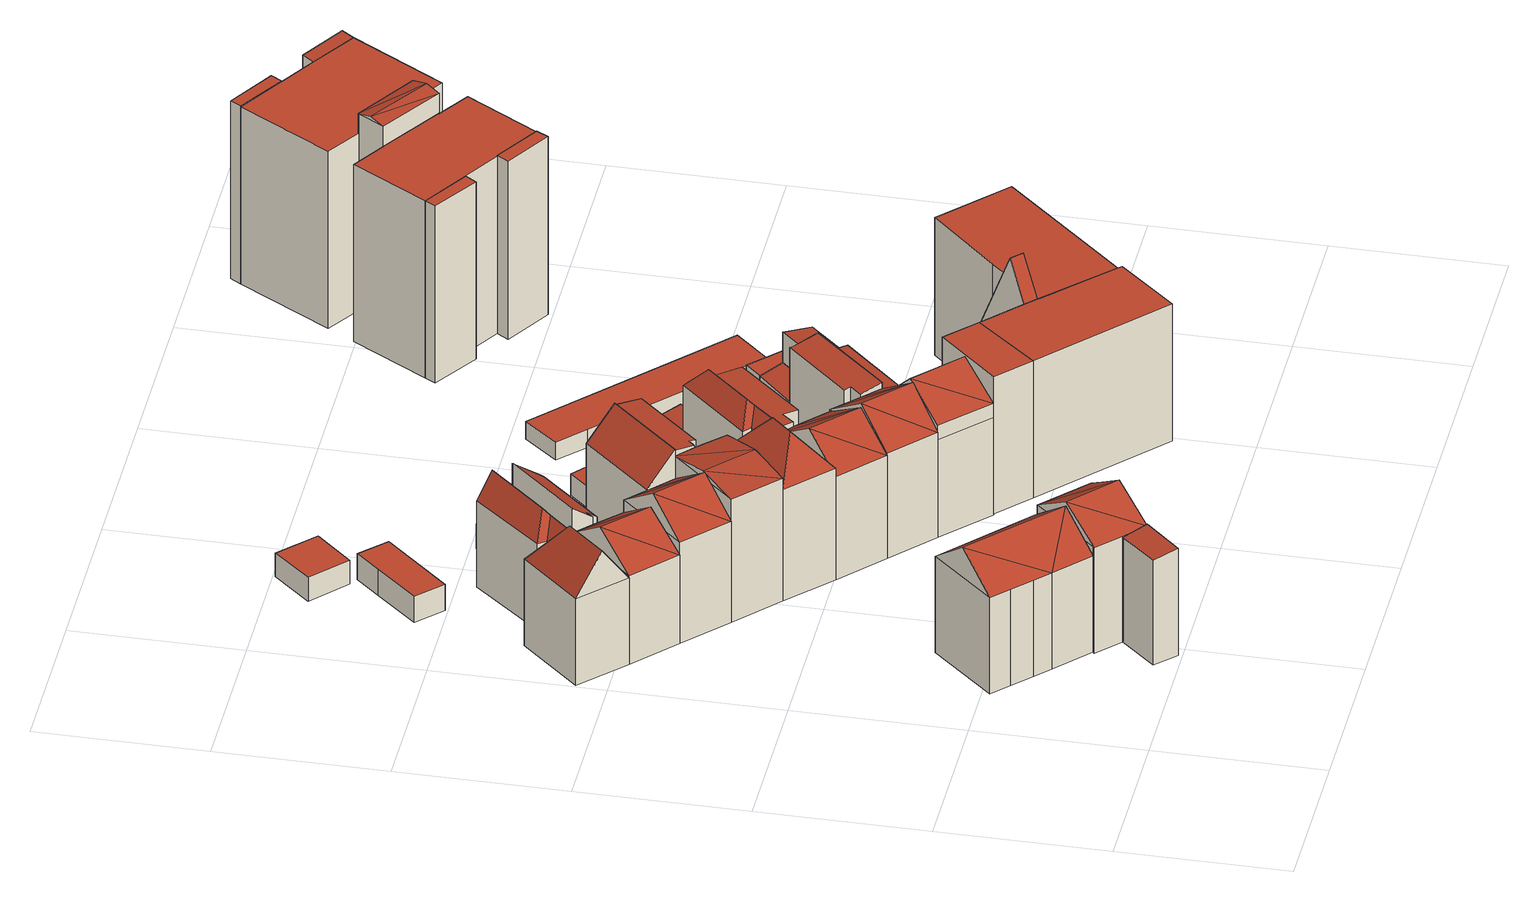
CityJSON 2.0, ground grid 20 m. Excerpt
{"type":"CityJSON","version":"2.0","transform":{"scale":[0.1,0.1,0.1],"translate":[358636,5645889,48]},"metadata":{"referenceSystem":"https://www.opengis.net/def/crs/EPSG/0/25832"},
"CityObjects":{
"building1":{"type":"Building","attributes":{"Gemeindeschluessel":"05315000","Geometrietyp2DReferenz":"3000","function":"31001_1000","roofType":"2100","measuredHeight":14.07},"geometry":[{"type":"Solid","lod":"2","boundaries":[[[[0,1,2,3]],[[4,5,1,0]],[[6,7,5,4]],[[3,2,7,6]],[[4,0,3,6]],[[1,5,7,2]]]],"semantics":{"surfaces":[{"type":"WallSurface"},{"type":"RoofSurface"},{"type":"GroundSurface"}],"values":[[0,0,0,0,1,2]]}}]},
"building2":{"type":"Building","attributes":{"Gemeindeschluessel":"05315000","Geometrietyp2DReferenz":"3000","function":"31001_1000","roofType":"5000","measuredHeight":16.58},"address":[{"country":"Germany","locality":"Köln","thoroughfareNumber":"16","thoroughfareName":"Ferdinandstr."}],"geometry":[{"type":"Solid","lod":"2","boundaries":[[[[8,9,10,11]],[[12,13,9,8]],[[14,15,13,12]],[[16,17,15,14]],[[18,19,17,16]],[[20,21,19,18]],[[22,23,21,20]],[[11,10,23,22]],[[24,25,12,8]],[[14,25,16]],[[25,24,16]],[[26,22,20,18,16,24]],[[26,11,22]],[[26,24,8,11]],[[25,14,12]],[[9,13,15,17,19,21,23,10]]]],"semantics":{"surfaces":[{"type":"WallSurface"},{"type":"RoofSurface"},{"type":"GroundSurface"}],"values":[[0,0,0,0,0,0,0,0,1,1,1,1,0,0,0,2]]}}]},
"building3":{"type":"Building","attributes":{"Gemeindeschluessel":"05315000","Geometrietyp2DReferenz":"3000","function":"31001_1000","roofType":"3100","measuredHeight":17.08},"address":[{"country":"Germany","locality":"Köln","thoroughfareNumber":"18","thoroughfareName":"Ferdinandstr."}],"geometry":[{"type":"Solid","lod":"2","boundaries":[[[[27,28,29,30]],[[31,1,28,27]],[[32,2,1,31]],[[33,34,2,32]],[[35,15,34,33]],[[36,13,15,35]],[[30,29,13,36]],[[37,30,36,38]],[[39,38,36]],[[38,39,31]],[[40,33,32,31,39]],[[40,35,33]],[[40,39,36,35]],[[37,38,31,27]],[[37,27,30]],[[28,1,2,34,15,13,29]]]],"semantics":{"surfaces":[{"type":"WallSurface"},{"type":"RoofSurface"},{"type":"GroundSurface"}],"values":[[0,0,0,0,0,0,0,1,1,1,1,0,0,0,0,2]]}}]},
"building4":{"type":"Building","attributes":{"Gemeindeschluessel":"05315000","Geometrietyp2DReferenz":"3000","function":"31001_1000","roofType":"5000","measuredHeight":16.25},"address":[{"country":"Germany","locality":"Köln","thoroughfareNumber":"19","thoroughfareName":"Ferdinandstr."}],"geometry":[{"type":"Solid","lod":"2","boundaries":[[[[41,42,43,44]],[[45,46,42,41]],[[47,48,46,45]],[[49,50,48,47]],[[51,52,50,49]],[[53,54,52,51]],[[55,56,54,53]],[[57,58,56,55]],[[59,60,58,57]],[[61,62,60,59]],[[44,43,62,61]],[[51,63,53]],[[63,64,53]],[[53,64,65]],[[55,53,65]],[[57,55,65]],[[57,65,66]],[[66,67,68]],[[57,66,68]],[[68,59,57]],[[49,47,64,63]],[[64,47,45,65]],[[65,45,41,66]],[[66,41,44,67]],[[67,44,61,68]],[[63,51,49]],[[68,61,59]],[[42,46,48,50,52,54,56,58,60,62,43]]]],"semantics":{"surfaces":[{"type":"WallSurface"},{"type":"RoofSurface"},{"type":"GroundSurface"}],"values":[[0,0,0,0,0,0,0,0,0,0,0,1,1,1,1,1,1,1,1,1,1,1,1,1,1,0,0,2]]}}]},
"building5":{"type":"Building","attributes":{"Gemeindeschluessel":"05315000","Geometrietyp2DReferenz":"3000","function":"31001_1000"},"address":[{"country":"Germany","locality":"Köln","thoroughfareNumber":"21","thoroughfareName":"Ferdinandstr."}],"children":["building5-1","building5-2","building5-3"]},
"building5-1":{"type":"BuildingPart","attributes":{"roofType":"5000","measuredHeight":15.21},"parents":["building5"],"geometry":[{"type":"Solid","lod":"2","boundaries":[[[[69,70,71,72]],[[73,74,70,69]],[[75,60,74,73]],[[76,58,60,75]],[[77,56,58,76]],[[69,78,73]],[[78,69,72,77]],[[79,80,78,77]],[[78,80,73]],[[75,73,80]],[[79,77,76]],[[80,79,76,75]],[[70,74,60,58,56,71]],[[56,77,72,71]]]],"semantics":{"surfaces":[{"type":"WallSurface"},{"type":"RoofSurface"},{"type":"GroundSurface"},{"type":"ClosureSurface"}],"values":[[0,0,0,0,0,1,1,1,1,1,0,0,2,3]]}}]},
"building5-2":{"type":"BuildingPart","attributes":{"roofType":"2100","measuredHeight":14.8},"parents":["building5"],"geometry":[{"type":"Solid","lod":"2","boundaries":[[[[81,82,83,84,85]],[[86,87,82,81]],[[88,89,87,86]],[[90,72,71,89,88]],[[91,54,56,77,92]],[[93,94,95,54,91]],[[92,90,88,86,81,85,93,91]],[[83,82,87,89,71,56,54,95]],[[84,94,93,85]],[[83,95,94,84]],[[72,90,92,77]],[[56,71,72,77]]]],"semantics":{"surfaces":[{"type":"WallSurface"},{"type":"RoofSurface"},{"type":"GroundSurface"},{"type":"ClosureSurface"}],"values":[[0,0,0,0,0,0,1,2,0,3,0,3]]}}]},
"building5-3":{"type":"BuildingPart","attributes":{"roofType":"2100","measuredHeight":3.19},"parents":["building5"],"geometry":[{"type":"Solid","lod":"2","boundaries":[[[[96,52,95,94]],[[97,98,52,96]],[[99,100,98,97]],[[101,102,100,99]],[[103,104,102,101]],[[84,83,104,103]],[[103,101,99,97,96,94,84]],[[52,98,100,102,104,83,95]],[[83,84,94,95]]]],"semantics":{"surfaces":[{"type":"WallSurface"},{"type":"RoofSurface"},{"type":"GroundSurface"},{"type":"ClosureSurface"}],"values":[[0,0,0,0,0,0,1,2,3]]}}]},
"building6":{"type":"Building","attributes":{"Gemeindeschluessel":"05315000","Geometrietyp2DReferenz":"3000","function":"31001_1000"},"address":[{"country":"Germany","locality":"Köln","thoroughfareNumber":"23","thoroughfareName":"Ferdinandstr."}],"children":["building6-1","building6-2"]},
"building6-1":{"type":"BuildingPart","attributes":{"roofType":"2100","measuredHeight":17.01},"parents":["building6"],"geometry":[{"type":"Solid","lod":"2","boundaries":[[[[105,106,107,108,109]],[[110,111,106,105]],[[112,113,114,111,110]],[[105,109,112,110]],[[107,106,111,114]],[[108,113,112,109]],[[107,114,113,108]]]],"semantics":{"surfaces":[{"type":"WallSurface"},{"type":"RoofSurface"},{"type":"GroundSurface"},{"type":"ClosureSurface"}],"values":[[0,0,0,1,2,0,3]]}}]},
"building6-2":{"type":"BuildingPart","attributes":{"roofType":"5000","measuredHeight":16.98},"parents":["building6"],"geometry":[{"type":"Solid","lod":"2","boundaries":[[[[115,74,116,117]],[[118,70,74,115]],[[108,107,70,118]],[[117,116,114,113]],[[117,119,120]],[[120,115,117]],[[119,113,108]],[[119,108,118]],[[118,120,119]],[[115,120,118]],[[113,119,117]],[[74,70,107,114,116]],[[107,108,113,114]]]],"semantics":{"surfaces":[{"type":"WallSurface"},{"type":"RoofSurface"},{"type":"GroundSurface"},{"type":"ClosureSurface"}],"values":[[0,0,0,0,1,1,1,1,1,0,0,2,3]]}}]},
"building7":{"type":"Building","attributes":{"Gemeindeschluessel":"05315000","Geometrietyp2DReferenz":"3000","function":"31001_1000","roofType":"1000","measuredHeight":3.42},"geometry":[{"type":"Solid","lod":"2","boundaries":[[[[121,122,123,124]],[[125,126,122,121]],[[127,128,126,125]],[[129,130,128,127]],[[124,123,130,129]],[[127,125,121,124,129]],[[122,126,128,130,123]]]],"semantics":{"surfaces":[{"type":"WallSurface"},{"type":"RoofSurface"},{"type":"GroundSurface"}],"values":[[0,0,0,0,0,1,2]]}}]},
"building8":{"type":"Building","attributes":{"Gemeindeschluessel":"05315000","Geometrietyp2DReferenz":"3000","function":"31001_2000"},"address":[{"country":"Germany","locality":"Köln","thoroughfareNumber":"25","thoroughfareName":"Ferdinandstr."}],"children":["building8-1","building8-2"]},
"building8-1":{"type":"BuildingPart","attributes":{"roofType":"2100","measuredHeight":16.77},"parents":["building8"],"geometry":[{"type":"Solid","lod":"2","boundaries":[[[[131,132,133,134]],[[135,136,137,132,131]],[[138,111,139,140,141]],[[142,143,111,138]],[[134,133,143,142]],[[138,141,135,131,134,142]],[[132,137,139,111,143,133]],[[136,135,141,140]],[[139,137,136,140]]]],"semantics":{"surfaces":[{"type":"WallSurface"},{"type":"RoofSurface"},{"type":"GroundSurface"},{"type":"ClosureSurface"}],"values":[[0,0,0,0,0,1,2,0,3]]}}]},
"building8-2":{"type":"BuildingPart","attributes":{"roofType":"3100","measuredHeight":17.01},"parents":["building8"],"geometry":[{"type":"Solid","lod":"2","boundaries":[[[[144,145,137,136]],[[146,147,145,144]],[[148,116,147,146]],[[149,114,116,148]],[[140,139,114,149]],[[150,144,136,140]],[[149,151,150,140]],[[150,151,146]],[[148,146,151]],[[151,149,148]],[[150,146,144]],[[145,147,116,114,139,137]],[[139,140,136,137]]]],"semantics":{"surfaces":[{"type":"WallSurface"},{"type":"RoofSurface"},{"type":"GroundSurface"},{"type":"ClosureSurface"}],"values":[[0,0,0,0,0,1,1,1,1,0,0,2,3]]}}]},
"building9":{"type":"Building","attributes":{"Gemeindeschluessel":"05315000","Geometrietyp2DReferenz":"3000","function":"31001_2000","roofType":"1000","measuredHeight":3.03},"geometry":[{"type":"Solid","lod":"2","boundaries":[[[[152,153,154,155]],[[156,157,153,152]],[[158,159,157,156]],[[155,154,159,158]],[[156,152,155,158]],[[153,157,159,154]]]],"semantics":{"surfaces":[{"type":"WallSurface"},{"type":"RoofSurface"},{"type":"GroundSurface"}],"values":[[0,0,0,0,1,2]]}}]},
"building10":{"type":"Building","attributes":{"Gemeindeschluessel":"05315000","Geometrietyp2DReferenz":"3000","function":"31001_1000","roofType":"5000","measuredHeight":18.91},"address":[{"country":"Germany","locality":"Köln","thoroughfareNumber":"27","thoroughfareName":"Ferdinandstr."}],"geometry":[{"type":"Solid","lod":"2","boundaries":[[[[160,145,147,161]],[[162,163,145,160]],[[164,165,163,162]],[[166,167,165,164]],[[168,169,167,166]],[[170,171,169,168]],[[172,173,171,170]],[[174,175,173,172]],[[176,177,175,174]],[[161,147,177,176]],[[178,179,180]],[[172,180,179]],[[174,172,179]],[[174,179,181]],[[176,174,181,182]],[[182,183,176]],[[180,172,170]],[[170,168,180]],[[180,168,166,178]],[[178,166,164,179]],[[179,164,162,181]],[[181,162,160,182]],[[182,160,161,183]],[[161,176,183]],[[145,163,165,167,169,171,173,175,177,147]]]],"semantics":{"surfaces":[{"type":"WallSurface"},{"type":"RoofSurface"},{"type":"GroundSurface"}],"values":[[0,0,0,0,0,0,0,0,0,0,1,1,1,1,1,1,1,1,1,1,1,1,1,1,2]]}}]},
"building11":{"type":"Building","attributes":{"Gemeindeschluessel":"05315000","Geometrietyp2DReferenz":"3000","function":"31001_1000"},"address":[{"country":"Germany","locality":"Köln","thoroughfareNumber":"29","thoroughfareName":"Ferdinandstr."}],"children":["building11-1","building11-2","building11-3"]},
"building11-1":{"type":"BuildingPart","attributes":{"roofType":"2100","measuredHeight":14.29},"parents":["building11"],"geometry":[{"type":"Solid","lod":"2","boundaries":[[[[184,185,186,187,188]],[[189,190,185,184]],[[191,192,193,190,189]],[[194,195,173,175,196,197]],[[197,191,189,184,188,194]],[[185,190,193,175,173,186]],[[192,191,197,196]],[[175,193,192,196]],[[187,195,194,188]],[[186,173,195,187]]]],"semantics":{"surfaces":[{"type":"WallSurface"},{"type":"RoofSurface"},{"type":"GroundSurface"},{"type":"ClosureSurface"}],"values":[[0,0,0,0,1,2,0,3,0,3]]}}]},
"building11-2":{"type":"BuildingPart","attributes":{"roofType":"5000","measuredHeight":17.17},"parents":["building11"],"geometry":[{"type":"Solid","lod":"2","boundaries":[[[[198,177,199,200]],[[196,175,177,198]],[[201,202,193,192]],[[200,199,202,201]],[[203,201,192]],[[203,192,196]],[[196,204,203]],[[200,203,204]],[[204,198,200]],[[201,203,200]],[[198,204,196]],[[177,175,193,202,199]],[[175,196,192,193]]]],"semantics":{"surfaces":[{"type":"WallSurface"},{"type":"RoofSurface"},{"type":"GroundSurface"},{"type":"ClosureSurface"}],"values":[[0,0,0,0,1,1,1,1,1,0,0,2,3]]}}]},
"building11-3":{"type":"BuildingPart","attributes":{"roofType":"2100","measuredHeight":3.77},"parents":["building11"],"geometry":[{"type":"Solid","lod":"2","boundaries":[[[[205,206,173,195]],[[207,208,206,205]],[[187,186,208,207]],[[205,195,187,207]],[[173,206,208,186]],[[186,187,195,173]]]],"semantics":{"surfaces":[{"type":"WallSurface"},{"type":"RoofSurface"},{"type":"GroundSurface"},{"type":"ClosureSurface"}],"values":[[0,0,0,1,2,3]]}}]},
"building12":{"type":"Building","attributes":{"Gemeindeschluessel":"05315000","Geometrietyp2DReferenz":"3000","function":"31001_1000"},"address":[{"country":"Germany","locality":"Köln","thoroughfareNumber":"31","thoroughfareName":"Ferdinandstr."}],"children":["building12-1","building12-2"]},
"building12-1":{"type":"BuildingPart","attributes":{"roofType":"5000","measuredHeight":17.64},"parents":["building12"],"geometry":[{"type":"Solid","lod":"2","boundaries":[[[[209,199,210,211]],[[212,202,199,209]],[[213,214,202,212]],[[211,210,215,216]],[[217,216,213]],[[217,213,212]],[[212,218,217]],[[211,217,218]],[[218,209,211]],[[216,217,211]],[[209,218,212]],[[199,202,214,215,210]],[[214,213,216,215]]]],"semantics":{"surfaces":[{"type":"WallSurface"},{"type":"RoofSurface"},{"type":"GroundSurface"},{"type":"ClosureSurface"}],"values":[[0,0,0,0,1,1,1,1,1,0,0,2,3]]}}]},
"building12-2":{"type":"BuildingPart","attributes":{"roofType":"2100","measuredHeight":14.55},"parents":["building12"],"geometry":[{"type":"Solid","lod":"2","boundaries":[[[[219,220,221,222]],[[223,224,220,219]],[[225,216,215,224,223]],[[226,227,214,213,228]],[[229,230,227,226]],[[222,221,230,229]],[[226,228,225,223,219,222,229]],[[220,224,215,214,227,230,221]],[[213,216,225,228]],[[214,215,216,213]]]],"semantics":{"surfaces":[{"type":"WallSurface"},{"type":"RoofSurface"},{"type":"GroundSurface"},{"type":"ClosureSurface"}],"values":[[0,0,0,0,0,0,1,2,0,3]]}}]},
"building13":{"type":"Building","attributes":{"Gemeindeschluessel":"05315000","Geometrietyp2DReferenz":"3000","function":"31001_2000","roofType":"2100","measuredHeight":3},"geometry":[{"type":"Solid","lod":"2","boundaries":[[[[231,232,233,234]],[[235,236,232,231]],[[237,238,236,235]],[[239,240,238,237]],[[241,242,240,239]],[[234,233,242,241]],[[239,237,235,231,234,241]],[[232,236,238,240,242,233]]]],"semantics":{"surfaces":[{"type":"WallSurface"},{"type":"RoofSurface"},{"type":"GroundSurface"}],"values":[[0,0,0,0,0,0,1,2]]}}]},
"building14":{"type":"Building","attributes":{"Gemeindeschluessel":"05315000","Geometrietyp2DReferenz":"3000","function":"31001_1000","roofType":"1000","measuredHeight":17.97},"geometry":[{"type":"Solid","lod":"2","boundaries":[[[[243,244,245,246]],[[247,248,244,243]],[[249,250,248,247]],[[246,245,250,249]],[[247,243,246,249]],[[244,248,250,245]]]],"semantics":{"surfaces":[{"type":"WallSurface"},{"type":"RoofSurface"},{"type":"GroundSurface"}],"values":[[0,0,0,0,1,2]]}}]},
"building15":{"type":"Building","attributes":{"Gemeindeschluessel":"05315000","Geometrietyp2DReferenz":"3000","function":"31001_1000"},"address":[{"country":"Germany","locality":"Köln","thoroughfareNumber":"33","thoroughfareName":"Ferdinandstr."}],"children":["building15-1","building15-2"]},
"building15-1":{"type":"BuildingPart","attributes":{"roofType":"3100","measuredHeight":17.89},"parents":["building15"],"geometry":[{"type":"Solid","lod":"2","boundaries":[[[[251,252,253,254,255]],[[256,257,252,251]],[[258,259,257,256]],[[260,210,259,258]],[[261,215,210,260]],[[262,263,264,215,261]],[[265,251,255,262,266]],[[267,268,266,262]],[[266,268,269]],[[268,270,269]],[[269,270,260,258]],[[270,268,267,261,260]],[[265,266,269,258,256]],[[267,262,261]],[[265,256,251]],[[252,257,259,210,215,264,253]],[[254,263,262,255]],[[253,264,263,254]]]],"semantics":{"surfaces":[{"type":"WallSurface"},{"type":"RoofSurface"},{"type":"GroundSurface"},{"type":"ClosureSurface"}],"values":[[0,0,0,0,0,0,1,1,1,1,0,0,0,0,0,2,0,3]]}}]},
"building15-2":{"type":"BuildingPart","attributes":{"roofType":"2100","measuredHeight":11.77},"parents":["building15"],"geometry":[{"type":"Solid","lod":"2","boundaries":[[[[271,272,273,274]],[[254,253,272,271]],[[275,224,264,263]],[[276,277,224,275]],[[274,273,277,276]],[[275,263,254,271,274,276]],[[272,253,264,224,277,273]],[[253,254,263,264]]]],"semantics":{"surfaces":[{"type":"WallSurface"},{"type":"RoofSurface"},{"type":"GroundSurface"},{"type":"ClosureSurface"}],"values":[[0,0,0,0,0,1,2,3]]}}]},
"building16":{"type":"Building","attributes":{"Gemeindeschluessel":"05315000","Geometrietyp2DReferenz":"3000","function":"31001_1000","roofType":"2100","measuredHeight":7.07},"geometry":[{"type":"Solid","lod":"2","boundaries":[[[[278,279,280,281]],[[282,283,279,278]],[[284,285,283,282]],[[286,287,285,284]],[[288,289,287,286]],[[281,280,289,288]],[[286,284,282,278,281,288]],[[279,283,285,287,289,280]]]],"semantics":{"surfaces":[{"type":"WallSurface"},{"type":"RoofSurface"},{"type":"GroundSurface"}],"values":[[0,0,0,0,0,0,1,2]]}}]},
"building17":{"type":"Building","attributes":{"Gemeindeschluessel":"05315000","Geometrietyp2DReferenz":"3000","function":"31001_1000","roofType":"1000","measuredHeight":17.95},"geometry":[{"type":"Solid","lod":"2","boundaries":[[[[247,248,250,249]],[[290,291,248,247]],[[292,293,291,290]],[[294,295,293,292]],[[296,297,295,294]],[[298,299,297,296]],[[249,250,299,298]],[[296,294,292,290,247,249,298]],[[248,291,293,295,297,299,250]]]],"semantics":{"surfaces":[{"type":"WallSurface"},{"type":"RoofSurface"},{"type":"GroundSurface"}],"values":[[0,0,0,0,0,0,0,1,2]]}}]},
"building18":{"type":"Building","attributes":{"Gemeindeschluessel":"05315000","Geometrietyp2DReferenz":"3000","function":"51009_1610","roofType":"1000","measuredHeight":11.68},"geometry":[{"type":"Solid","lod":"2","boundaries":[[[[300,301,302,303]],[[304,305,301,300]],[[306,307,305,304]],[[303,302,307,306]],[[304,300,303,306]],[[301,305,307,302]]]],"semantics":{"surfaces":[{"type":"WallSurface"},{"type":"RoofSurface"},{"type":"GroundSurface"}],"values":[[0,0,0,0,1,2]]}}]},
"building19":{"type":"Building","attributes":{"Gemeindeschluessel":"05315000","Geometrietyp2DReferenz":"3000","function":"31001_1000","roofType":"2100","measuredHeight":3.58},"geometry":[{"type":"Solid","lod":"2","boundaries":[[[[308,285,287,309]],[[310,311,285,308]],[[312,313,311,310]],[[309,287,313,312]],[[310,308,309,312]],[[285,311,313,287]]]],"semantics":{"surfaces":[{"type":"WallSurface"},{"type":"RoofSurface"},{"type":"GroundSurface"}],"values":[[0,0,0,0,1,2]]}}]},
"building20":{"type":"Building","attributes":{"Gemeindeschluessel":"05315000","Geometrietyp2DReferenz":"3000","function":"31001_1000","roofType":"2100","measuredHeight":6.71},"geometry":[{"type":"Solid","lod":"2","boundaries":[[[[314,315,316,317]],[[318,319,315,314]],[[320,321,319,318]],[[317,316,321,320]],[[318,314,317,320]],[[315,319,321,316]]]],"semantics":{"surfaces":[{"type":"WallSurface"},{"type":"RoofSurface"},{"type":"GroundSurface"}],"values":[[0,0,0,0,1,2]]}}]},
"building21":{"type":"Building","attributes":{"Gemeindeschluessel":"05315000","Geometrietyp2DReferenz":"3000","function":"31001_1000","roofType":"2100","measuredHeight":10.71},"geometry":[{"type":"Solid","lod":"2","boundaries":[[[[322,316,323,324]],[[325,321,316,322]],[[326,327,321,325]],[[324,323,327,326]],[[325,322,324,326]],[[316,321,327,323]]]],"semantics":{"surfaces":[{"type":"WallSurface"},{"type":"RoofSurface"},{"type":"GroundSurface"}],"values":[[0,0,0,0,1,2]]}}]},
"building22":{"type":"Building","attributes":{"Gemeindeschluessel":"05315000","Geometrietyp2DReferenz":"3000","function":"31001_2460","roofType":"1000","measuredHeight":2.31},"geometry":[{"type":"Solid","lod":"2","boundaries":[[[[328,329,330,331]],[[332,333,329,328]],[[334,335,333,332]],[[336,337,335,334]],[[338,339,337,336]],[[340,341,339,338]],[[342,343,341,340]],[[344,345,343,342]],[[331,330,345,344]],[[342,340,338,336,334,332,328,331,344]],[[329,333,335,337,339,341,343,345,330]]]],"semantics":{"surfaces":[{"type":"WallSurface"},{"type":"RoofSurface"},{"type":"GroundSurface"}],"values":[[0,0,0,0,0,0,0,0,0,1,2]]}}]},
"building23":{"type":"Building","attributes":{"Gemeindeschluessel":"05315000","Geometrietyp2DReferenz":"3000","function":"31001_1000"},"address":[{"country":"Germany","locality":"Köln","thoroughfareNumber":"35","thoroughfareName":"Ferdinandstr."}],"children":["building23-1","building23-2","building23-3"]},
"building23-1":{"type":"BuildingPart","attributes":{"roofType":"3100","measuredHeight":11.35},"parents":["building23"],"geometry":[{"type":"Solid","lod":"2","boundaries":[[[[346,347,348,349]],[[350,351,352,353]],[[349,348,351,350]],[[350,354,349]],[[355,346,349]],[[349,354,355]],[[353,355,354]],[[354,350,353]],[[347,352,351,348]],[[347,346,353,352]],[[346,355,353]]]],"semantics":{"surfaces":[{"type":"WallSurface"},{"type":"RoofSurface"},{"type":"GroundSurface"},{"type":"ClosureSurface"}],"values":[[0,0,0,0,1,1,1,1,2,3,3]]}}]},
"building23-2":{"type":"BuildingPart","attributes":{"roofType":"1000","measuredHeight":18.02},"parents":["building23"],"geometry":[{"type":"Solid","lod":"2","boundaries":[[[[356,357,358,359]],[[294,295,357,356]],[[360,361,362,295,294]],[[359,358,363,364,365]],[[366,367,360,294,356,359,365]],[[357,295,362,363,358]],[[366,365,364]],[[361,360,367]],[[363,362,361,364]],[[361,367,366,364]]]],"semantics":{"surfaces":[{"type":"WallSurface"},{"type":"RoofSurface"},{"type":"GroundSurface"},{"type":"ClosureSurface"}],"values":[[0,0,0,0,1,2,0,0,3,3]]}}]},
"building23-3":{"type":"BuildingPart","attributes":{"roofType":"3100","measuredHeight":22.67},"parents":["building23"],"geometry":[{"type":"Solid","lod":"2","boundaries":[[[[364,363,347,346,368]],[[369,293,362,361]],[[369,370,368]],[[368,370,371,366,364]],[[361,367,371,370,369]],[[363,362,293,352,347]],[[363,364,361,362]],[[346,355,353,352,293,369,368]],[[347,352,353,346]],[[353,355,346]],[[367,366,371]],[[367,361,364,366]]]],"semantics":{"surfaces":[{"type":"WallSurface"},{"type":"RoofSurface"},{"type":"GroundSurface"},{"type":"ClosureSurface"}],"values":[[0,0,0,1,1,2,3,0,3,3,0,3]]}}]},
"building24":{"type":"Building","attributes":{"Gemeindeschluessel":"05315000","Geometrietyp2DReferenz":"3000","function":"31001_2000","roofType":"1000","measuredHeight":2.56},"geometry":[{"type":"Solid","lod":"2","boundaries":[[[[372,373,321,374]],[[375,376,373,372]],[[377,378,376,375]],[[379,380,378,377]],[[381,327,380,379]],[[374,321,327,381]],[[379,377,375,372,374,381]],[[373,376,378,380,327,321]]]],"semantics":{"surfaces":[{"type":"WallSurface"},{"type":"RoofSurface"},{"type":"GroundSurface"}],"values":[[0,0,0,0,0,0,1,2]]}}]},
"building25":{"type":"Building","attributes":{"Gemeindeschluessel":"05315000","Geometrietyp2DReferenz":"3000","function":"31001_1000"},"address":[{"country":"Germany","locality":"Köln","thoroughfareNumber":"9","thoroughfareName":"Legienstr."}],"children":["building25-1","building25-2","building25-3","building25-4","building25-5","building25-6","building25-7"]},
"building25-1":{"type":"BuildingPart","attributes":{"roofType":"1000","measuredHeight":23.25},"parents":["building25"],"geometry":[{"type":"Solid","lod":"2","boundaries":[[[[382,383,384,385]],[[386,387,383,382]],[[388,389,387,386]],[[390,391,392,393]],[[394,395,396,397]],[[398,399,395,394]],[[394,397,390,393,388,386,382,385,398]],[[384,383,387,389,392,391,396,395,399]],[[399,398,385,384]],[[389,388,393,392]],[[397,396,391,390]]]],"semantics":{"surfaces":[{"type":"WallSurface"},{"type":"RoofSurface"},{"type":"GroundSurface"},{"type":"ClosureSurface"}],"values":[[0,0,0,0,0,0,1,2,3,3,3]]}}]},
"building25-2":{"type":"BuildingPart","attributes":{"roofType":"2100","measuredHeight":23.41},"parents":["building25"],"geometry":[{"type":"Solid","lod":"2","boundaries":[[[[400,401,402,403]],[[404,405,401,400]],[[406,407,405,404]],[[404,400,403,406]],[[401,405,407,402]],[[407,406,403,402]]]],"semantics":{"surfaces":[{"type":"WallSurface"},{"type":"RoofSurface"},{"type":"GroundSurface"},{"type":"ClosureSurface"}],"values":[[0,0,0,1,2,3]]}}]},
"building25-3":{"type":"BuildingPart","attributes":{"roofType":"1000","measuredHeight":23.24},"parents":["building25"],"geometry":[{"type":"Solid","lod":"2","boundaries":[[[[397,396,408,409]],[[410,411,391,390]],[[409,408,411,410]],[[390,397,409,410]],[[396,391,411,408]],[[390,391,396,397]]]],"semantics":{"surfaces":[{"type":"WallSurface"},{"type":"RoofSurface"},{"type":"GroundSurface"},{"type":"ClosureSurface"}],"values":[[0,0,0,1,2,3]]}}]},
"building25-4":{"type":"BuildingPart","attributes":{"roofType":"1000","measuredHeight":23.26},"parents":["building25"],"geometry":[{"type":"Solid","lod":"2","boundaries":[[[[412,413,389,388,414]],[[415,416,413,412]],[[417,393,392,416,415]],[[415,412,414,417]],[[413,416,392,389]],[[393,417,414,388]],[[389,392,393,388]]]],"semantics":{"surfaces":[{"type":"WallSurface"},{"type":"RoofSurface"},{"type":"GroundSurface"},{"type":"ClosureSurface"}],"values":[[0,0,0,1,2,0,3]]}}]},
"building25-5":{"type":"BuildingPart","attributes":{"roofType":"1000","measuredHeight":23.23},"parents":["building25"],"geometry":[{"type":"Solid","lod":"2","boundaries":[[[[403,402,418,419]],[[420,421,407,406]],[[422,423,421,420]],[[424,425,426,427]],[[428,429,425,424]],[[424,427,430,431,422,420,406,403,419,428]],[[402,407,421,423,432,433,426,425,429,418]],[[407,402,403,406]],[[423,422,431,432]],[[432,431,430,433]],[[433,430,427,426]],[[429,428,419,418]]]],"semantics":{"surfaces":[{"type":"WallSurface"},{"type":"RoofSurface"},{"type":"GroundSurface"},{"type":"ClosureSurface"}],"values":[[0,0,0,0,0,1,2,3,3,3,3,3]]}}]},
"building25-6":{"type":"BuildingPart","attributes":{"roofType":"1000","measuredHeight":23.25},"parents":["building25"],"geometry":[{"type":"Solid","lod":"2","boundaries":[[[[434,435,429,428,436]],[[437,438,435,434]],[[439,419,418,438,437]],[[437,434,436,439]],[[435,438,418,429]],[[419,439,436,428]],[[429,418,419,428]]]],"semantics":{"surfaces":[{"type":"WallSurface"},{"type":"RoofSurface"},{"type":"GroundSurface"},{"type":"ClosureSurface"}],"values":[[0,0,0,1,2,0,3]]}}]},
"building25-7":{"type":"BuildingPart","attributes":{"roofType":"3100","measuredHeight":26.27},"parents":["building25"],"geometry":[{"type":"Solid","lod":"2","boundaries":[[[[440,385,384,423,422,441]],[[442,427,426,399,398,443]],[[444,441,445,446]],[[446,442,447,444]],[[440,444,447]],[[447,443,440]],[[447,442,443]],[[444,440,441]],[[423,384,399,426,433,432]],[[431,445,441,422]],[[423,432,431,422]],[[385,440,443,398]],[[399,384,385,398]],[[427,442,446,430]],[[433,426,427,430]],[[430,446,445,431]],[[432,433,430,431]]]],"semantics":{"surfaces":[{"type":"WallSurface"},{"type":"RoofSurface"},{"type":"GroundSurface"},{"type":"ClosureSurface"}],"values":[[0,0,1,1,1,1,0,0,2,0,3,0,3,0,3,0,3]]}}]}
},
"vertices":[
[226,47,149],[226,47,8],[201,69,8],[201,69,145],[187,5,148],[187,5,8],[163,28,145],[163,28,8],
[141,265,134],[141,265,8],[74,192,8],[74,192,134],[243,172,134],[243,172,8],[175,97,134],[175,97,8],[134,134,134],[134,134,8],[116,151,134],[116,151,8],[94,172,134],[94,172,8],[73,191,134],[73,191,8],[107,228,173],[208,134,173],[74,192,135],
[282,108,146],[282,108,8],[296,123,8],[296,123,146],[226,47,146],[201,69,146],[173,95,146],[173,95,8],[175,97,146],[243,172,146],[282,108,159],[261,85,178],[208,133,178],[175,97,148],
[98,678,120],[98,678,7],[69,706,7],[69,706,120],[108,689,120],[108,689,7],[101,698,120],[101,698,7],[170,779,120],[170,779,7],[203,750,120],[203,750,7],[198,744,120],[198,744,7],[125,664,120],[125,664,7],[120,659,120],[120,659,7],[55,587,120],[55,587,7],[4,636,120],[4,636,7],[187,765,151],[128,698,149],[128,689,141],[99,658,141],[71,656,169],[30,612,169],
[175,617,123],[175,617,7],[145,645,7],[145,645,123],[106,541,123],[106,541,7],[55,587,123],[120,659,123],[125,664,123],[139,580,159],[120,659,128],[90,626,159],
[229,716,121],[229,716,7],[225,720,7],[225,720,36],[225,720,126],[163,644,121],[163,644,7],[152,654,133],[152,654,7],[145,645,133],[198,744,155],[125,664,155],[198,745,155],[198,745,39],[198,745,7],
[203,750,39],[222,770,39],[222,770,7],[244,794,39],[244,794,7],[270,770,36],[270,770,7],[249,746,36],[249,746,7],
[274,678,140],[274,678,7],[198,596,7],[198,596,139],[198,596,140],[303,652,177],[303,652,7],[227,570,177],[227,570,139],[227,570,7],
[106,541,139],[157,494,7],[157,494,139],[175,617,139],[190,530,177],[139,577,177],
[129,880,44],[129,880,10],[85,831,10],[85,831,44],[155,908,44],[155,908,10],[185,879,44],[185,879,10],[115,803,44],[115,803,10],
[255,560,171],[255,560,7],[261,554,7],[261,554,169],[248,553,171],[248,553,168],[248,553,7],[303,652,175],[228,571,7],[228,571,168],[228,571,175],[329,628,169],[329,628,7],
[279,523,168],[279,523,7],[208,447,168],[208,447,7],[157,494,168],[227,570,168],[244,485,177],[192,532,177],
[146,997,39],[146,997,8],[106,953,8],[106,953,39],[188,958,39],[188,958,8],[148,915,39],[148,915,8],
[279,523,153],[208,447,153],[310,495,153],[310,495,7],[319,504,153],[319,504,7],[310,512,153],[310,512,7],[386,593,153],[386,593,7],[390,590,153],[390,590,7],[415,566,153],[415,566,7],[331,475,153],[331,475,7],[260,399,153],[260,399,7],[339,513,177],[339,505,170],[387,565,177],[311,474,170],[281,473,196],[258,449,196],
[374,463,146],[374,463,7],[444,539,7],[444,539,42],[444,539,146],[359,477,148],[359,477,7],[347,463,148],[347,463,142],[347,463,7],[415,566,150],[415,566,45],[331,475,142],[331,475,150],
[260,399,142],[311,352,7],[311,352,142],[383,430,142],[383,430,7],[344,388,179],[293,435,179],
[440,593,45],[440,593,7],[469,566,42],[469,566,7],
[311,352,145],[362,306,7],[362,306,145],[383,430,145],[412,402,145],[412,402,7],[434,382,7],[434,382,145],[395,340,184],[344,387,184],
[491,492,148],[491,492,7],[488,495,7],[488,495,148],[515,469,153],[515,469,7],[434,382,153],[424,415,149],[424,415,7],[412,402,149],[418,421,148],[418,421,7],
[358,712,40],[358,712,12],[303,652,12],[303,652,40],[380,692,41],[380,692,12],[349,658,41],[349,658,12],[353,654,42],[353,654,12],[329,628,42],[329,628,12],
[482,325,188],[482,325,8],[417,255,8],[417,255,188],[518,291,188],[518,291,8],[456,219,188],[456,219,8],
[489,333,135],[489,333,7],[455,364,7],[455,364,122],[455,364,135],[482,325,135],[482,325,7],[417,255,135],[417,255,7],[362,306,135],[434,382,135],[435,383,135],[435,383,125],[435,383,7],[482,325,145],[453,294,186],[434,382,136],[399,344,186],[417,255,153],[362,306,154],
[466,376,122],[466,376,7],[474,368,7],[474,368,121],[515,469,125],[544,442,121],[544,442,7],
[390,590,78],[390,590,11],[415,566,11],[415,566,81],[429,632,78],[429,632,11],[433,628,78],[433,628,11],[455,609,81],[455,609,11],[440,593,81],[440,593,11],
[538,272,188],[538,272,8],[562,250,188],[562,250,8],[651,164,188],[651,164,8],[655,160,188],[655,160,8],[594,92,188],[594,92,8],
[559,293,128],[559,293,11],[538,272,11],[538,272,128],[580,269,128],[580,269,11],[562,250,128],[562,250,11],
[433,628,44],[455,609,46],[484,683,44],[484,683,11],[505,663,46],[505,663,11],
[491,492,71],[491,492,10],[515,469,10],[515,469,77],[538,538,72],[538,538,10],[561,517,77],[561,517,10],
[515,469,117],[544,442,10],[544,442,109],[561,517,117],[589,490,109],[589,490,10],
[456,781,35],[456,781,12],[422,741,12],[422,741,35],[665,588,35],[665,588,12],[628,548,35],[628,548,12],[608,567,35],[608,567,12],[557,615,35],[557,615,12],[505,663,35],[505,663,12],[484,683,35],[484,683,12],[453,712,35],[453,712,12],
[620,311,110],[620,311,8],[597,333,8],[597,333,110],[559,293,110],[559,293,8],[580,269,8],[580,269,110],[578,313,121],[600,290,121],
[784,308,188],[784,308,8],[708,378,8],[708,378,188],[574,237,188],[574,237,187],[574,237,8],[632,299,8],[632,299,114],[632,299,188],[608,273,188],[575,238,188],
[620,311,114],[562,250,187],[580,269,234],[593,257,234],
[608,567,36],[608,567,10],[561,517,36],[628,548,36],[628,548,10],[657,521,36],[657,521,10],[611,470,36],[611,470,10],[589,490,36],
[723,930,242],[723,930,10],[724,930,10],[724,930,242],[762,906,242],[762,906,10],[709,819,242],[709,819,10],[610,878,242],[610,878,10],[654,852,10],[654,852,242],[608,1002,242],[608,1002,10],[554,912,10],[554,912,242],[649,977,242],[649,977,10],
[803,1097,244],[803,1097,10],[795,1084,10],[795,1084,242],[858,1064,244],[858,1064,10],[850,1050,242],[850,1050,10],
[546,899,10],[546,899,242],[601,865,242],[601,865,10],
[701,805,243],[701,805,10],[709,819,243],[645,838,243],[645,838,10],[654,852,243],
[751,1110,10],[751,1110,242],[782,938,242],[782,938,10],[743,962,242],[743,962,10],[628,1034,242],[628,1034,10],[668,1008,10],[668,1008,242],[694,1144,242],[694,1144,10],[668,1009,242],[743,963,242],[743,963,10],[668,1009,10],
[702,1157,243],[702,1157,10],[694,1144,243],[759,1123,243],[759,1123,10],[751,1110,243],
[724,930,268],[743,962,268],[668,1008,268],[649,977,268],[733,946,273],[743,963,268],[668,1009,268],[658,993,273]
]}
